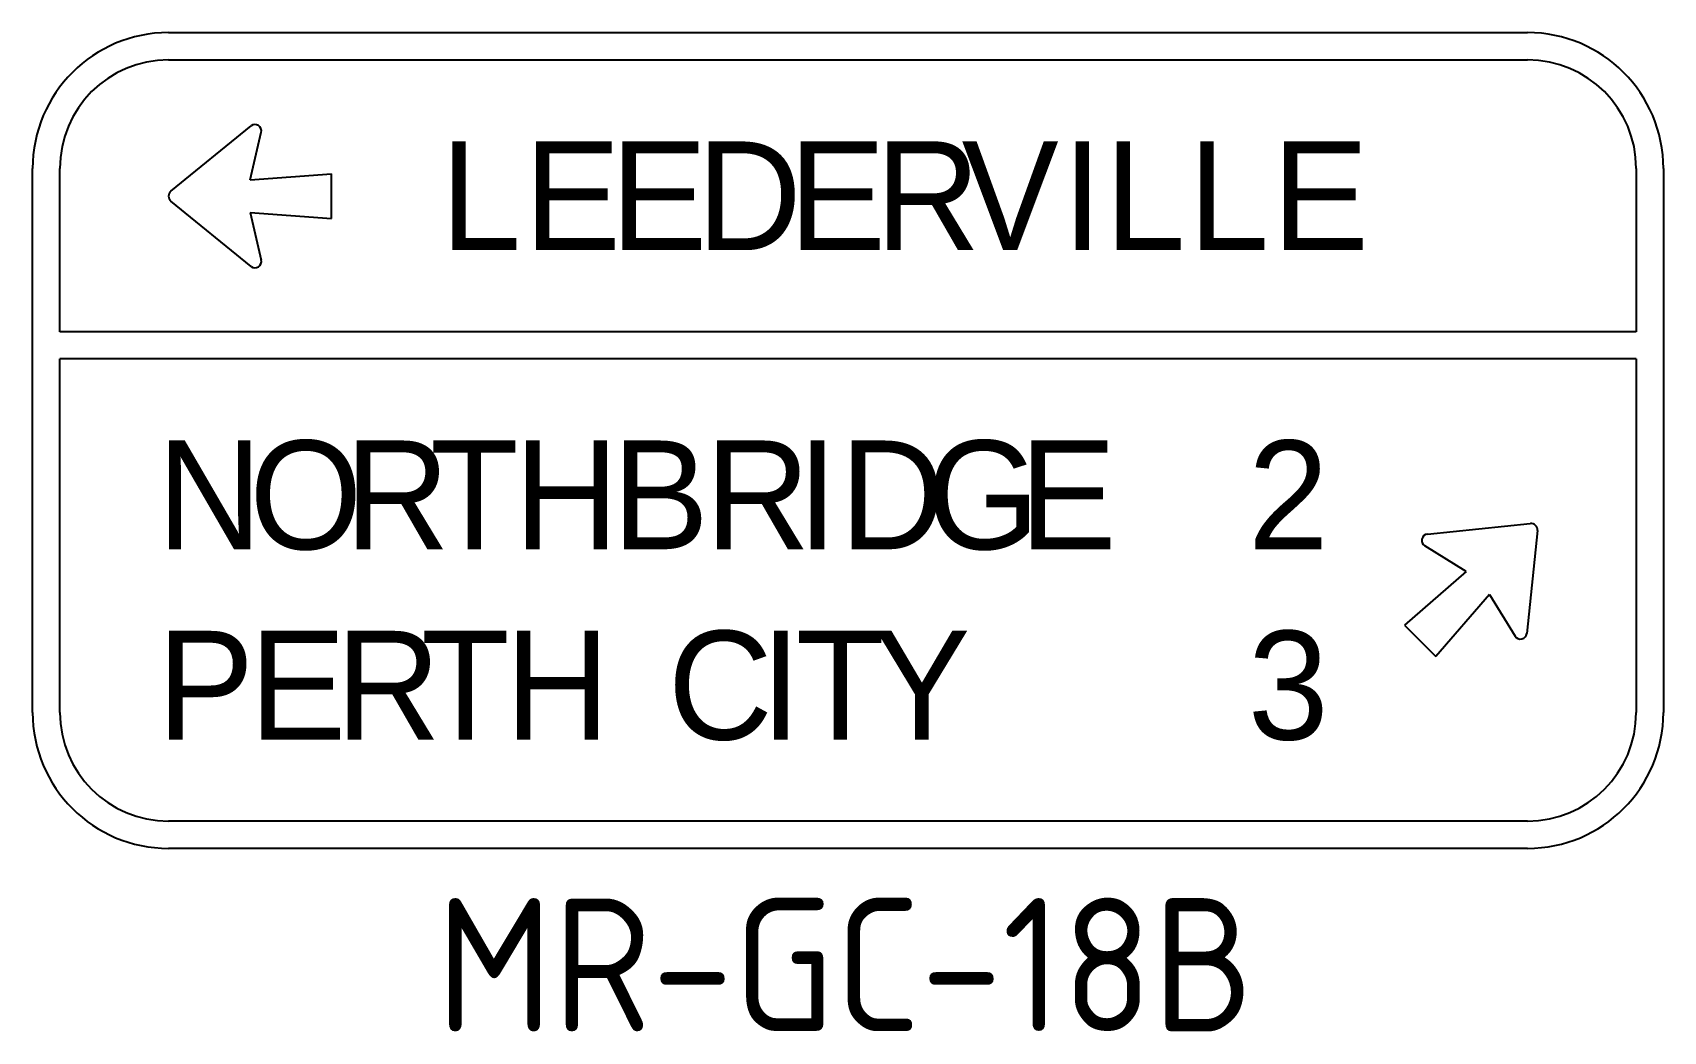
# Model space of a CAD drawing. Extents: x 2.3 to 32.9, y 0.7 to 19.4.
import ezdxf
from ezdxf.enums import TextEntityAlignment as Align

# ---------------------------------------------------------------- set-up
doc = ezdxf.new("R2010")
doc.units = 0
doc.layers.add('L18', color=4, linetype='CONTINUOUS')
doc.layers.add('T25', color=1, linetype='CONTINUOUS')
doc.styles.add('DSERIES', font='Dseries.shx')
doc.styles.add('ISO', font='iso.shx')

msp = doc.modelspace()

# ---------------------------------------------------------------- linework, layer by layer
at = {"layer": 'L18'}
for p, q in [((4.895, 19.417), (30.395, 19.417)), ((4.895, 18.907), (30.395, 18.907)), ((4.939, 16.442), (6.443, 17.667)), ((6.426, 16.656), (6.635, 17.547)), ((2.345, 6.667), (2.345, 16.867)), ((2.855, 13.807), (2.855, 16.867)), ((32.435, 16.867), (32.435, 13.807)), ((32.945, 16.867), (32.945, 6.667)), ((6.426, 16.656), (7.956, 16.769)), ((7.956, 15.93), (7.956, 16.769)), ((6.443, 15.032), (4.939, 16.257)), ((6.426, 16.043), (7.956, 15.93)), ((6.426, 16.043), (6.635, 15.152)), ((32.435, 13.807), (2.855, 13.807)), ((32.435, 13.297), (2.855, 13.297)), ((2.855, 6.667), (2.855, 13.297)), ((32.435, 13.297), (32.435, 6.667)), ((28.519, 10.012), (30.448, 10.209)), ((30.58, 10.078), (30.382, 8.148)), ((29.246, 9.309), (28.468, 9.791)), ((29.246, 9.309), (28.084, 8.306)), ((29.679, 8.876), (28.677, 7.713)), ((29.679, 8.876), (30.161, 8.098)), ((28.084, 8.306), (28.677, 7.713)), ((30.395, 4.627), (4.895, 4.627)), ((30.395, 4.117), (4.895, 4.117))]:
    msp.add_line(p, q, dxfattribs=at)
for centre, radius, start, end in [((4.895, 16.867), 2.55, 90, 180), ((30.395, 16.867), 2.55, 0, 90), ((4.895, 16.867), 2.04, 90, 180), ((30.395, 16.867), 2.04, 0, 90), ((6.519, 17.574), 0.12, 346.751, 129.1511), ((5.015, 16.35), 0.12, 129.1511, 230.8489), ((6.519, 15.125), 0.12, 230.8489, 13.249), ((30.461, 10.09), 0.12, 354.1511, 95.8489), ((28.531, 9.892), 0.12, 95.8489, 238.249), ((30.263, 8.161), 0.12, 211.751, 354.1511), ((4.895, 6.667), 2.55, 180, 270), ((4.895, 6.667), 2.04, 180, 270), ((30.395, 6.667), 2.04, 270, 0), ((30.395, 6.667), 2.55, 270, 0)]:
    msp.add_arc(centre, radius, start, end, dxfattribs=at)

# ---------------------------------------------------------------- texts
at = {"layer": 'L18', "style": 'DSERIES'}
for s, p in [('L', (9.995, 15.337)), ('E', (11.565, 15.337)), ('E', (13.186, 15.337)), ('D', (14.807, 15.337)), ('E', (16.536, 15.337)), ('R', (18.158, 15.337)), ('V', (19.778, 15.337)), ('I', (21.663, 15.337)), ('L', (22.46, 15.337)), ('L', (24.031, 15.337)), ('E', (25.601, 15.337)), ('N', (4.682, 9.727)), ('O', (6.411, 9.727)), ('R', (8.201, 9.727)), ('T', (9.8, 9.727)), ('H', (11.378, 9.727)), ('B', (13.215, 9.727)), ('R', (14.966, 9.727)), ('I', (16.695, 9.727)), ('D', (17.492, 9.727)), ('G', (19.12, 9.727)), ('E', (20.864, 9.727)), ('2', (25.148, 9.727)), ('P', (4.682, 6.157)), ('E', (6.411, 6.157)), ('R', (8.032, 6.157)), ('T', (9.631, 6.157)), ('H', (11.208, 6.157)), ('C', (14.263, 6.157)), ('I', (16.007, 6.157)), ('T', (16.667, 6.157)), ('Y', (18.121, 6.157)), ('3', (25.147, 6.157))]:
    msp.add_text(s, height=2.04, dxfattribs=at).set_placement(p)
at = {"layer": 'T25', "style": 'ISO'}
msp.add_text('MR-GC-18B', height=2.5, dxfattribs=at).set_placement((17.595, 0.685), align=Align.CENTER)

doc.saveas('drawing.dxf')
